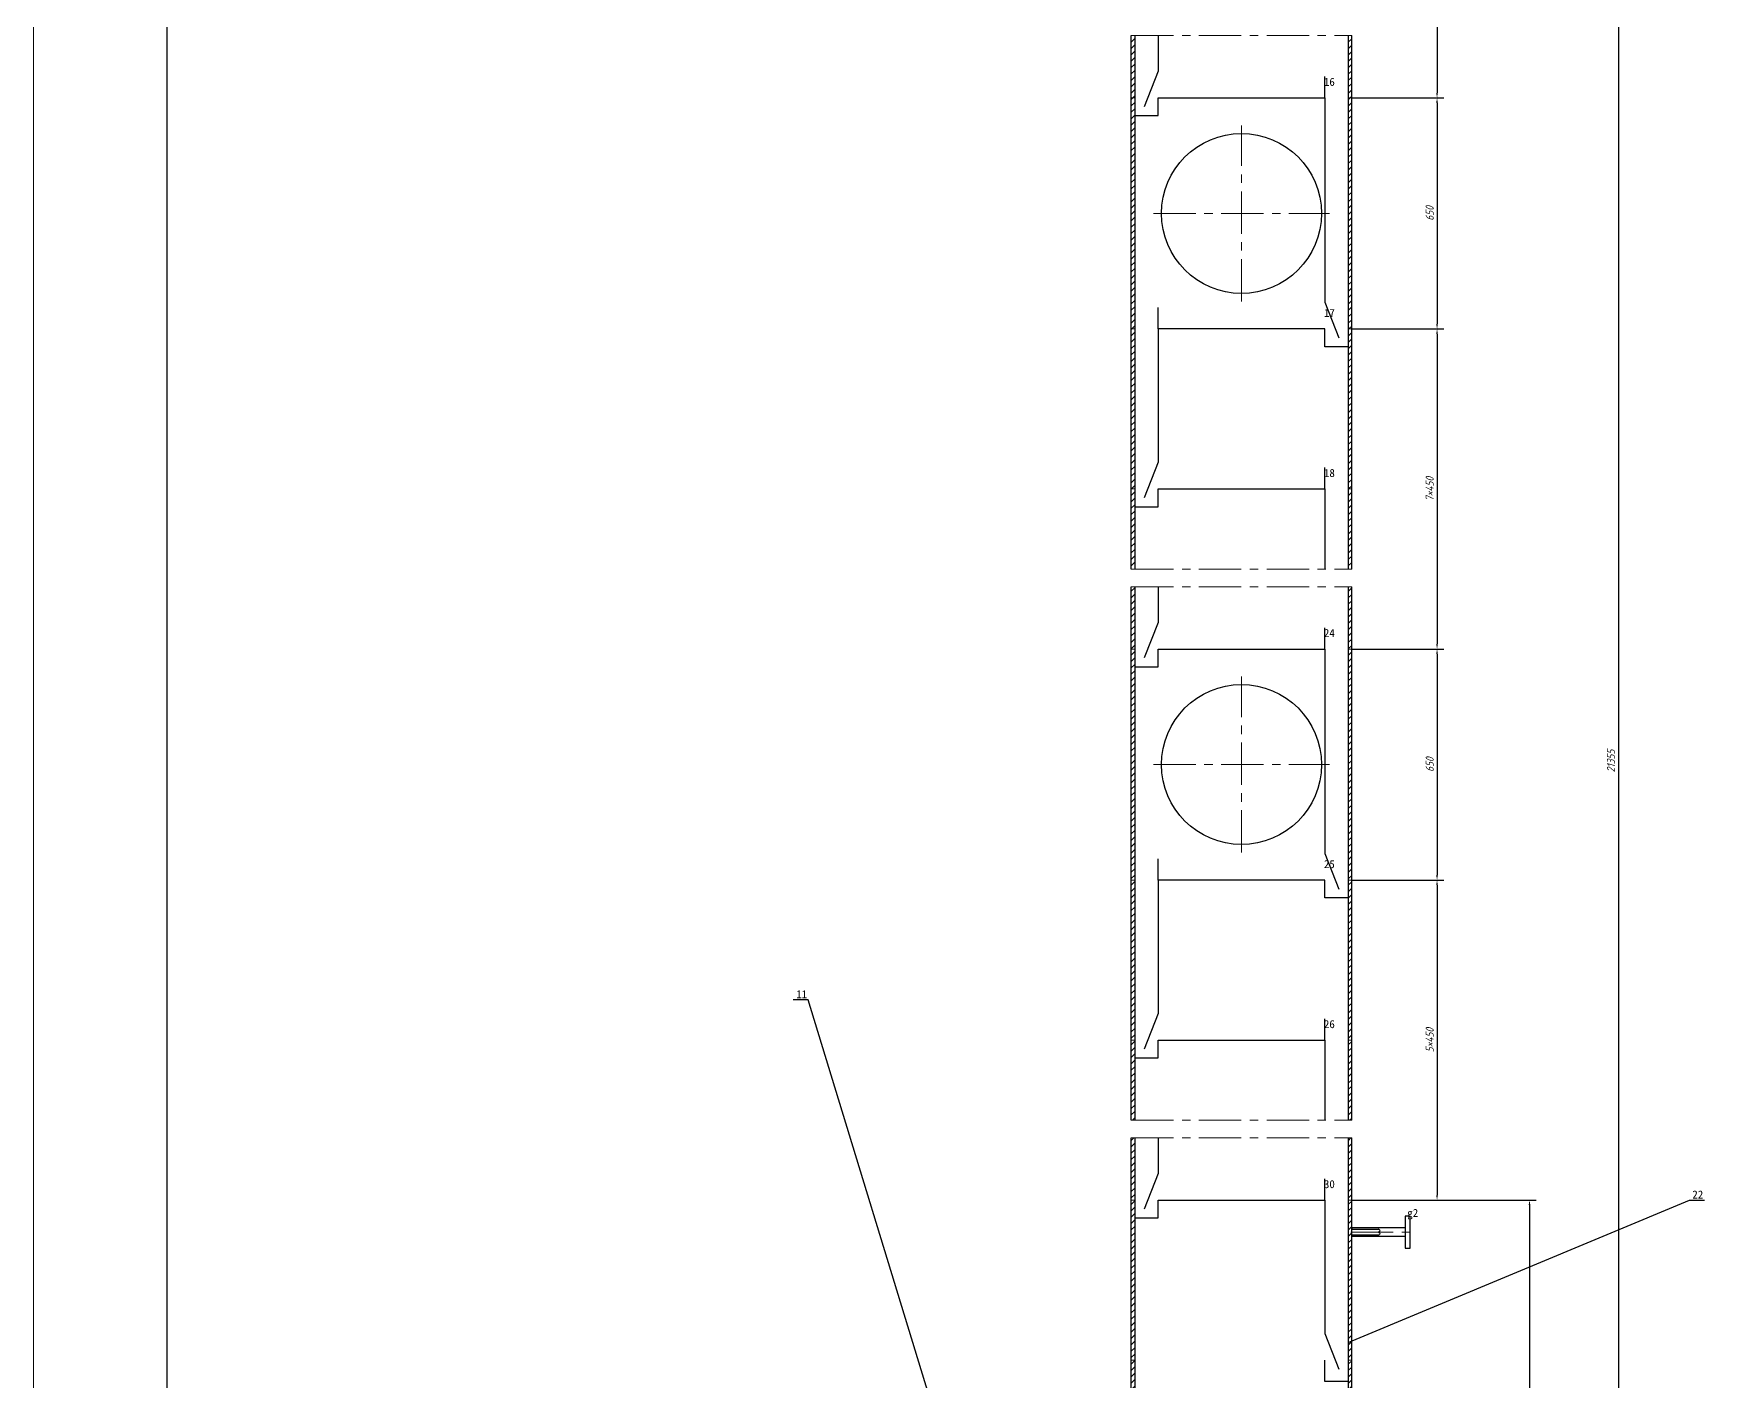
# Model space of a CAD drawing. Header units: millimetres. Extents: x 0 to 841, y 0 to 1189.
# Drawn here: x 0 to 313.3, y 380.9 to 633.7 of the extents above; entities that cross this region are included whole.
import ezdxf
from ezdxf import colors
from ezdxf.entities.mleader import LeaderData, LeaderLine
from ezdxf.enums import TextEntityAlignment as Align
from ezdxf.math import Vec2, Vec3

# ---------------------------------------------------------------- set-up
doc = ezdxf.new("R2010")
doc.units = ezdxf.units.MM
doc.header["$LTSCALE"] = 0.25
doc.linetypes.add('ACAD_ISO02W100', pattern=[15, 12, -3])
doc.linetypes.add('CENTER', pattern=[50.8, 31.75, -6.35, 6.35, -6.35])
for name, color, linetype, lineweight in [('中心线', 6, 'CENTER', 15), ('剖面线', 5, 'Continuous', 15), ('尺寸', 3, 'Continuous', 15), ('文字', 7, 'Continuous', 15), ('粗实线', 7, 'Continuous', 30), ('细实线', 7, 'Continuous', 15), ('虚线', 1, 'ACAD_ISO02W100', 15)]:
    doc.layers.add(name, color=color, linetype=linetype, lineweight=lineweight)
doc.styles.add('gbeitc', font='gbeitc.shx', dxfattribs={"bigfont": 'gbcbig.shx'})
doc.styles.add('Songti', font='')
doc.styles.get("Standard").update_dxf_attribs({"font": ''})
doc.styles.get('Songti').set_extended_font_data('SimSun')
doc.styles.get('Standard').set_extended_font_data('SimSun')
doc.dimstyles.new('gbeitc', dxfattribs={"dimtxt": 1.5, "dimasz": 0.9375, "dimexe": 1.25, "dimexo": 0.625, "dimtad": 1, "dimdec": 0, "dimlfac": 15, "dimdsep": 46, "dimtxsty": 'gbeitc', "dimcen": 2.5, "dimadec": 0, "dimazin": 0, "dimtfac": 1, "dimtdec": 3, "dimtmove": 0, "dimatfit": 3, "dimfxl": 1, "dimarcsym": 0})

# ---------------------------------------------------------------- blocks, each defined once
blk = doc.blocks.new('*D394')
at = {"layer": 'Defpoints', "color": 0, "transparency": 16777216}
for p in [(246.5, 704.97), (246.5, 621.63), (263.17, 621.63)]:
    blk.add_point(p, dxfattribs=at)
at = {"layer": '尺寸', "color": 0, "lineweight": -2, "transparency": 16777216}
for p, q in [((247.12, 704.97), (264.42, 704.97)), ((263.17, 704.03), (263.17, 622.57)), ((247.12, 621.63), (264.42, 621.63))]:
    blk.add_line(p, q, dxfattribs=at)
at = {"layer": '尺寸', "color": 0, "transparency": 16777216}
for points in [[(263.01, 704.03), (263.32, 704.03), (263.17, 704.97)], [(263.01, 622.57), (263.32, 622.57), (263.17, 621.63)]]:
    blk.add_solid(points, dxfattribs=at)
at = {"layer": '尺寸', "color": 0, "transparency": 16777216, "insert": (261.79, 663.3), "char_height": 1.5, "attachment_point": 5, "rotation": 90, "style": 'gbeitc'}
blk.add_mtext('6×450+800', dxfattribs=at)
blk = doc.blocks.new('*D395')
at = {"layer": 'Defpoints', "color": 0, "transparency": 16777216}
for p in [(246.5, 621.63), (246.5, 578.3), (263.17, 578.3)]:
    blk.add_point(p, dxfattribs=at)
at = {"layer": '尺寸', "color": 0, "lineweight": -2, "transparency": 16777216}
for p, q in [((247.12, 621.63), (264.42, 621.63)), ((263.17, 620.7), (263.17, 579.24)), ((247.12, 578.3), (264.42, 578.3))]:
    blk.add_line(p, q, dxfattribs=at)
at = {"layer": '尺寸', "color": 0, "transparency": 16777216}
for points in [[(263.01, 620.7), (263.32, 620.7), (263.17, 621.63)], [(263.01, 579.24), (263.32, 579.24), (263.17, 578.3)]]:
    blk.add_solid(points, dxfattribs=at)
at = {"layer": '尺寸', "color": 0, "transparency": 16777216, "insert": (261.79, 599.97), "char_height": 1.5, "attachment_point": 5, "rotation": 90, "style": 'gbeitc'}
blk.add_mtext('650', dxfattribs=at)
blk = doc.blocks.new('*D396')
at = {"layer": 'Defpoints', "color": 0, "transparency": 16777216}
for p in [(246.5, 578.3), (246.5, 518.3), (263.17, 518.3)]:
    blk.add_point(p, dxfattribs=at)
at = {"layer": '尺寸', "color": 0, "lineweight": -2, "transparency": 16777216}
for p, q in [((247.12, 578.3), (264.42, 578.3)), ((263.17, 577.36), (263.17, 519.24)), ((247.12, 518.3), (264.42, 518.3))]:
    blk.add_line(p, q, dxfattribs=at)
at = {"layer": '尺寸', "color": 0, "transparency": 16777216}
for points in [[(263.01, 577.36), (263.32, 577.36), (263.17, 578.3)], [(263.01, 519.24), (263.32, 519.24), (263.17, 518.3)]]:
    blk.add_solid(points, dxfattribs=at)
at = {"layer": '尺寸', "color": 0, "transparency": 16777216, "insert": (261.79, 548.3), "char_height": 1.5, "attachment_point": 5, "rotation": 90, "style": 'gbeitc'}
blk.add_mtext('7×450', dxfattribs=at)
blk = doc.blocks.new('*D397')
at = {"layer": 'Defpoints', "color": 0, "transparency": 16777216}
for p in [(246.5, 518.3), (246.5, 474.97), (263.17, 474.97)]:
    blk.add_point(p, dxfattribs=at)
at = {"layer": '尺寸', "color": 0, "lineweight": -2, "transparency": 16777216}
for p, q in [((247.12, 518.3), (264.42, 518.3)), ((263.17, 517.36), (263.17, 475.9)), ((247.12, 474.97), (264.42, 474.97))]:
    blk.add_line(p, q, dxfattribs=at)
at = {"layer": '尺寸', "color": 0, "transparency": 16777216}
for points in [[(263.01, 517.36), (263.32, 517.36), (263.17, 518.3)], [(263.01, 475.9), (263.32, 475.9), (263.17, 474.97)]]:
    blk.add_solid(points, dxfattribs=at)
at = {"layer": '尺寸', "color": 0, "transparency": 16777216, "insert": (261.79, 496.63), "char_height": 1.5, "attachment_point": 5, "rotation": 90, "style": 'gbeitc'}
blk.add_mtext('650', dxfattribs=at)
blk = doc.blocks.new('*D398')
at = {"layer": 'Defpoints', "color": 0, "transparency": 16777216}
for p in [(246.5, 474.97), (246.5, 414.97), (263.17, 414.97)]:
    blk.add_point(p, dxfattribs=at)
at = {"layer": '尺寸', "color": 0, "lineweight": -2, "transparency": 16777216}
for p, q in [((247.12, 474.97), (264.42, 474.97)), ((263.17, 474.03), (263.17, 415.9)), ((247.12, 414.97), (264.42, 414.97))]:
    blk.add_line(p, q, dxfattribs=at)
at = {"layer": '尺寸', "color": 0, "transparency": 16777216}
for points in [[(263.01, 474.03), (263.32, 474.03), (263.17, 474.97)], [(263.01, 415.9), (263.32, 415.9), (263.17, 414.97)]]:
    blk.add_solid(points, dxfattribs=at)
at = {"layer": '尺寸', "color": 0, "transparency": 16777216, "insert": (261.79, 444.97), "char_height": 1.5, "attachment_point": 5, "rotation": 90, "style": 'gbeitc'}
blk.add_mtext('5×450', dxfattribs=at)
blk = doc.blocks.new('*D405')
at = {"layer": 'Defpoints', "color": 0, "transparency": 16777216}
for p in [(247.17, 414.97), (247.17, 256.3), (280.5, 256.3)]:
    blk.add_point(p, dxfattribs=at)
at = {"layer": '尺寸', "color": 0, "lineweight": -2, "transparency": 16777216}
for p, q in [((247.79, 414.97), (281.75, 414.97)), ((280.5, 414.03), (280.5, 257.24)), ((247.79, 256.3), (281.75, 256.3))]:
    blk.add_line(p, q, dxfattribs=at)
at = {"layer": '尺寸', "color": 0, "transparency": 16777216}
for points in [[(280.34, 414.03), (280.66, 414.03), (280.5, 414.97)], [(280.34, 257.24), (280.66, 257.24), (280.5, 256.3)]]:
    blk.add_solid(points, dxfattribs=at)
at = {"layer": '尺寸', "color": 0, "transparency": 16777216, "insert": (279.12, 335.63), "char_height": 1.5, "attachment_point": 5, "rotation": 90, "style": 'gbeitc'}
blk.add_mtext('2380', dxfattribs=at)
blk = doc.blocks.new('*D410')
at = {"layer": 'Defpoints', "color": 0, "transparency": 16777216}
for p in [(226.5, 939.97), (226.5, 54.63), (297.17, 54.63)]:
    blk.add_point(p, dxfattribs=at)
at = {"layer": '尺寸', "color": 0, "lineweight": -2, "transparency": 16777216}
for p, q in [((227.12, 939.97), (298.42, 939.97)), ((297.17, 939.03), (297.17, 55.57)), ((227.12, 54.63), (298.42, 54.63))]:
    blk.add_line(p, q, dxfattribs=at)
at = {"layer": '尺寸', "color": 0, "transparency": 16777216}
for points in [[(297.01, 939.03), (297.32, 939.03), (297.17, 939.97)], [(297.01, 55.57), (297.32, 55.57), (297.17, 54.63)]]:
    blk.add_solid(points, dxfattribs=at)
at = {"layer": '尺寸', "color": 0, "transparency": 16777216, "insert": (295.79, 497.3), "char_height": 1.5, "attachment_point": 5, "rotation": 90, "style": 'gbeitc'}
blk.add_mtext('21355', dxfattribs=at)
blk = doc.blocks.new('_None')

msp = doc.modelspace()

# ---------------------------------------------------------------- hatches: boundary and pattern name
at = {"layer": '剖面线'}
h = msp.add_hatch(dxfattribs=at)
h.set_pattern_fill('ANSI31', color=256, scale=0.266667, style=0)
h.paths.add_polyline_path([(206.5, 633.3), (206.5, 621.633), (205.833, 621.633), (205.833, 633.3)], flags=16)
h = msp.add_hatch(dxfattribs=at)
h.set_pattern_fill('ANSI31', color=256, scale=0.2666667, style=0)
h.paths.add_polyline_path([(246.5, 633.3), (246.5, 621.633), (247.167, 621.633), (247.167, 633.3)], flags=16)
h = msp.add_hatch(dxfattribs=at)
h.set_pattern_fill('ANSI31', color=256, scale=0.266667, style=0)
h.paths.add_polyline_path([(206.5, 621.633), (206.5, 578.3), (205.833, 578.3), (205.833, 621.633)], flags=16)
h = msp.add_hatch(dxfattribs=at)
h.set_pattern_fill('ANSI31', color=256, scale=0.266667, style=0)
h.paths.add_polyline_path([(246.5, 621.633), (246.5, 578.3), (247.167, 578.3), (247.167, 621.633)], flags=16)
h = msp.add_hatch(dxfattribs=at)
h.set_pattern_fill('ANSI31', color=256, scale=0.266667, style=0)
h.paths.add_polyline_path([(206.5, 578.3), (206.5, 548.3), (205.833, 548.3), (205.833, 578.3)], flags=16)
h = msp.add_hatch(dxfattribs=at)
h.set_pattern_fill('ANSI31', color=256, scale=0.266667, style=0)
h.paths.add_polyline_path([(246.5, 578.3), (246.5, 548.3), (247.167, 548.3), (247.167, 578.3)], flags=16)
h = msp.add_hatch(dxfattribs=at)
h.set_pattern_fill('ANSI31', color=256, scale=0.266667, style=0)
h.paths.add_polyline_path([(206.5, 548.3), (206.5, 533.3), (205.833, 533.3), (205.833, 548.3)], flags=16)
h = msp.add_hatch(dxfattribs=at)
h.set_pattern_fill('ANSI31', color=256, scale=0.266667, style=0)
h.paths.add_polyline_path([(246.5, 548.3), (246.5, 533.3), (247.167, 533.3), (247.167, 548.3)], flags=16)
h = msp.add_hatch(dxfattribs=at)
h.set_pattern_fill('ANSI31', color=256, scale=0.266667, style=0)
h.paths.add_polyline_path([(206.5, 529.967), (206.5, 518.3), (205.833, 518.3), (205.833, 529.967)], flags=16)
h = msp.add_hatch(dxfattribs=at)
h.set_pattern_fill('ANSI31', color=256, scale=0.266667, style=0)
h.paths.add_polyline_path([(246.5, 529.967), (246.5, 518.3), (247.167, 518.3), (247.167, 529.967)], flags=16)
h = msp.add_hatch(dxfattribs=at)
h.set_pattern_fill('ANSI31', color=256, scale=0.266667, style=0)
h.paths.add_polyline_path([(206.5, 518.3), (206.5, 474.967), (205.833, 474.967), (205.833, 518.3)], flags=16)
h = msp.add_hatch(dxfattribs=at)
h.set_pattern_fill('ANSI31', color=256, scale=0.266667, style=0)
h.paths.add_polyline_path([(246.5, 518.3), (246.5, 474.967), (247.167, 474.967), (247.167, 518.3)], flags=16)
h = msp.add_hatch(dxfattribs=at)
h.set_pattern_fill('ANSI31', color=256, scale=0.266667, style=0)
h.paths.add_polyline_path([(206.5, 474.967), (206.5, 444.967), (205.833, 444.967), (205.833, 474.967)], flags=16)
h = msp.add_hatch(dxfattribs=at)
h.set_pattern_fill('ANSI31', color=256, scale=0.266667, style=0)
h.paths.add_polyline_path([(246.5, 474.967), (246.5, 444.967), (247.167, 444.967), (247.167, 474.967)], flags=16)
h = msp.add_hatch(dxfattribs=at)
h.set_pattern_fill('ANSI31', color=256, scale=0.266667, style=0)
h.paths.add_polyline_path([(206.5, 444.967), (206.5, 429.967), (205.833, 429.967), (205.833, 444.967)], flags=16)
h = msp.add_hatch(dxfattribs=at)
h.set_pattern_fill('ANSI31', color=256, scale=0.266667, style=0)
h.paths.add_polyline_path([(246.5, 444.967), (246.5, 429.967), (247.167, 429.967), (247.167, 444.967)], flags=16)
h = msp.add_hatch(dxfattribs=at)
h.set_pattern_fill('ANSI31', color=256, scale=0.266667, style=0)
h.paths.add_polyline_path([(206.5, 426.633), (206.5, 414.967), (205.833, 414.967), (205.833, 426.633)], flags=16)
h = msp.add_hatch(dxfattribs=at)
h.set_pattern_fill('ANSI31', color=256, scale=0.266667, style=0)
h.paths.add_polyline_path([(246.5, 426.633), (246.5, 414.967), (247.167, 414.967), (247.167, 426.633)], flags=16)
h = msp.add_hatch(dxfattribs=at)
h.set_pattern_fill('ANSI31', color=256, scale=0.266667, style=0)
h.paths.add_polyline_path([(206.5, 414.967), (206.5, 384.967), (205.833, 384.967), (205.833, 414.967)], flags=16)
h = msp.add_hatch(dxfattribs=at)
h.set_pattern_fill('ANSI31', color=256, scale=0.266667, style=0)
h.paths.add_polyline_path([(206.5, 414.967), (206.5, 256.3), (205.833, 256.3), (205.833, 414.967)], flags=16)
h = msp.add_hatch(dxfattribs=at)
h.set_pattern_fill('ANSI31', color=256, scale=0.266667, style=0)
h.paths.add_polyline_path([(246.5, 414.967), (246.5, 384.967), (247.167, 384.967), (247.167, 414.967)], flags=16)
h = msp.add_hatch(dxfattribs=at)
h.set_pattern_fill('ANSI31', color=256, scale=0.266667, style=0)
h.paths.add_polyline_path([(246.5, 414.967), (246.5, 374.267), (247.167, 374.267), (247.167, 414.967)], flags=16)

# ---------------------------------------------------------------- linework, layer by layer
at = {"layer": '中心线'}
for p, q in [((205.833, 633.3), (247.167, 633.3)), ((226.5, 583.467), (226.5, 616.467)), ((210, 599.967), (243, 599.967)), ((205.833, 533.3), (247.167, 533.3)), ((205.833, 529.967), (247.167, 529.967)), ((226.5, 480.133), (226.5, 513.133)), ((210, 496.633), (243, 496.633)), ((205.833, 429.967), (247.167, 429.967)), ((205.833, 426.633), (247.167, 426.633)), ((247.033, 408.967), (258.233, 408.967))]:
    msp.add_line(p, q, dxfattribs=at)
at = {"layer": '粗实线'}
for p, q in [((25, 1179), (25, 10)), ((205.833, 621.633), (205.833, 633.3)), ((206.5, 633.3), (206.5, 621.633)), ((210.9, 633.3), (210.9, 626.633)), ((246.5, 633.3), (246.5, 621.633)), ((247.167, 621.633), (247.167, 633.3)), ((210.9, 626.633), (208.233, 619.967)), ((242.1, 621.633), (242.1, 625.633)), ((205.833, 578.3), (205.833, 621.633)), ((206.5, 621.633), (206.5, 578.3)), ((210.9, 618.3), (210.9, 621.633)), ((210.9, 621.633), (242.1, 621.633)), ((242.1, 621.633), (242.1, 583.3)), ((246.5, 621.633), (246.5, 578.3)), ((247.167, 578.3), (247.167, 621.633)), ((206.5, 618.3), (210.9, 618.3)), ((242.1, 583.3), (244.767, 576.633)), ((210.9, 578.3), (210.9, 582.3)), ((205.833, 548.3), (205.833, 578.3)), ((206.5, 578.3), (206.5, 548.3)), ((242.1, 578.3), (210.9, 578.3)), ((210.9, 578.3), (210.9, 553.3)), ((242.1, 574.967), (242.1, 578.3)), ((246.5, 578.3), (246.5, 548.3)), ((247.167, 548.3), (247.167, 578.3)), ((246.5, 574.967), (242.1, 574.967)), ((210.9, 553.3), (208.233, 546.633)), ((242.1, 548.3), (242.1, 552.3)), ((205.833, 533.3), (205.833, 548.3)), ((206.5, 548.3), (206.5, 533.3)), ((210.9, 544.967), (210.9, 548.3)), ((210.9, 548.3), (242.1, 548.3)), ((242.1, 548.3), (242.1, 533.3)), ((246.5, 548.3), (246.5, 533.3)), ((247.167, 533.3), (247.167, 548.3)), ((206.5, 544.967), (210.9, 544.967)), ((205.833, 518.3), (205.833, 529.967)), ((206.5, 529.967), (206.5, 518.3)), ((210.9, 529.967), (210.9, 523.3)), ((246.5, 529.967), (246.5, 518.3)), ((247.167, 518.3), (247.167, 529.967)), ((210.9, 523.3), (208.233, 516.633)), ((242.1, 518.3), (242.1, 522.3)), ((205.833, 474.967), (205.833, 518.3)), ((206.5, 518.3), (206.5, 474.967)), ((210.9, 514.967), (210.9, 518.3)), ((210.9, 518.3), (242.1, 518.3)), ((242.1, 518.3), (242.1, 479.967)), ((246.5, 518.3), (246.5, 474.967)), ((247.167, 474.967), (247.167, 518.3)), ((206.5, 514.967), (210.9, 514.967)), ((242.1, 479.967), (244.767, 473.3)), ((210.9, 474.967), (210.9, 478.967)), ((205.833, 444.967), (205.833, 474.967)), ((206.5, 474.967), (206.5, 444.967)), ((242.1, 474.967), (210.9, 474.967)), ((210.9, 474.967), (210.9, 449.967)), ((242.1, 471.633), (242.1, 474.967)), ((246.5, 474.967), (246.5, 444.967)), ((247.167, 444.967), (247.167, 474.967)), ((246.5, 471.633), (242.1, 471.633)), ((210.9, 449.967), (208.233, 443.3)), ((242.1, 444.967), (242.1, 448.967)), ((205.833, 429.967), (205.833, 444.967)), ((206.5, 444.967), (206.5, 429.967)), ((210.9, 441.633), (210.9, 444.967)), ((210.9, 444.967), (242.1, 444.967)), ((242.1, 444.967), (242.1, 429.967)), ((246.5, 444.967), (246.5, 429.967)), ((247.167, 429.967), (247.167, 444.967)), ((206.5, 441.633), (210.9, 441.633)), ((205.833, 414.967), (205.833, 426.633)), ((206.5, 426.633), (206.5, 414.967)), ((210.9, 426.633), (210.9, 419.967)), ((246.5, 426.633), (246.5, 414.967)), ((247.167, 414.967), (247.167, 426.633)), ((210.9, 419.967), (208.233, 413.3)), ((242.1, 414.967), (242.1, 418.967)), ((205.833, 384.967), (205.833, 414.967)), ((205.833, 256.3), (205.833, 414.967)), ((206.5, 414.967), (206.5, 384.967)), ((206.5, 414.967), (206.5, 256.3)), ((210.9, 411.633), (210.9, 414.967)), ((210.9, 414.967), (242.1, 414.967)), ((242.1, 414.967), (242.1, 389.967)), ((246.5, 414.967), (246.5, 384.967)), ((246.5, 414.967), (246.5, 374.267)), ((247.167, 384.967), (247.167, 414.967)), ((247.167, 374.267), (247.167, 414.967)), ((206.5, 411.633), (210.9, 411.633)), ((258.1, 411.967), (257.167, 411.967)), ((257.167, 411.967), (257.167, 405.967)), ((258.1, 405.967), (258.1, 411.967)), ((252.167, 409.8), (247.167, 409.8)), ((247.167, 409.8), (247.167, 409.5)), ((247.167, 409.5), (252.233, 409.5)), ((247.167, 408.133), (247.167, 408.433)), ((247.167, 408.433), (252.233, 408.433)), ((252.167, 408.133), (247.167, 408.133)), ((257.167, 409.8), (252.167, 409.8)), ((257.167, 408.133), (252.167, 408.133)), ((257.167, 405.967), (258.1, 405.967)), ((242.1, 389.967), (244.767, 383.3)), ((242.1, 380.967), (242.1, 384.967)), ((246.5, 380.967), (242.1, 380.967))]:
    msp.add_line(p, q, dxfattribs=at)
for centre in [(226.5, 599.967), (226.5, 496.633)]:
    msp.add_circle(centre, 15, dxfattribs=at)
at = {"layer": '细实线'}
for p, q in [((0, 1189), (0, 0)), ((252.233, 409.5), (252.167, 409.8)), ((252.233, 408.433), (252.167, 408.133))]:
    msp.add_line(p, q, dxfattribs=at)
msp.add_open_spline([(252.233, 409.5), (252.386, 409.409), (252.712, 409.214), (251.877, 408.967), (252.712, 408.719), (252.386, 408.525), (252.233, 408.433)], degree=3, knots=[0, 0, 0, 0, 5.6568542, 12.0599785, 18.4631027, 24.119957, 24.119957, 24.119957, 24.119957], dxfattribs=at)
at = {"layer": '虚线'}
for p, q in [((205.833, 633.3), (206.5, 633.3)), ((247.167, 633.3), (246.5, 633.3)), ((206.5, 621.633), (205.833, 621.633)), ((205.833, 621.633), (206.5, 621.633)), ((246.5, 621.633), (247.167, 621.633)), ((247.167, 621.633), (246.5, 621.633)), ((206.5, 578.3), (205.833, 578.3)), ((205.833, 578.3), (206.5, 578.3)), ((246.5, 578.3), (247.167, 578.3)), ((247.167, 578.3), (246.5, 578.3)), ((206.5, 548.3), (205.833, 548.3)), ((205.833, 548.3), (206.5, 548.3)), ((246.5, 548.3), (247.167, 548.3)), ((247.167, 548.3), (246.5, 548.3)), ((206.5, 533.3), (205.833, 533.3)), ((246.5, 533.3), (247.167, 533.3)), ((205.833, 529.967), (206.5, 529.967)), ((247.167, 529.967), (246.5, 529.967)), ((206.5, 518.3), (205.833, 518.3)), ((205.833, 518.3), (206.5, 518.3)), ((246.5, 518.3), (247.167, 518.3)), ((247.167, 518.3), (246.5, 518.3)), ((206.5, 474.967), (205.833, 474.967)), ((205.833, 474.967), (206.5, 474.967)), ((246.5, 474.967), (247.167, 474.967)), ((247.167, 474.967), (246.5, 474.967)), ((206.5, 444.967), (205.833, 444.967)), ((205.833, 444.967), (206.5, 444.967)), ((246.5, 444.967), (247.167, 444.967)), ((247.167, 444.967), (246.5, 444.967)), ((206.5, 429.967), (205.833, 429.967)), ((246.5, 429.967), (247.167, 429.967)), ((205.833, 426.633), (206.5, 426.633)), ((247.167, 426.633), (246.5, 426.633)), ((206.5, 414.967), (205.833, 414.967)), ((205.833, 414.967), (206.5, 414.967)), ((205.833, 414.967), (206.5, 414.967)), ((246.5, 414.967), (247.167, 414.967)), ((247.167, 414.967), (246.5, 414.967)), ((247.167, 414.967), (246.5, 414.967)), ((206.5, 384.967), (205.833, 384.967)), ((246.5, 384.967), (247.167, 384.967))]:
    msp.add_line(p, q, dxfattribs=at)

# ---------------------------------------------------------------- texts
at = {"layer": '文字', "style": 'Songti'}
for s, p in [('16', (242.98, 624.633)), ('17', (242.98, 581.3)), ('18', (242.98, 551.3)), ('24', (242.98, 521.3)), ('25', (242.98, 477.967)), ('26', (242.98, 447.967)), ('30', (242.98, 417.967)), ('g2', (258.613, 412.567))]:
    msp.add_text(s, height=1.5, dxfattribs=at).set_placement(p, align=Align.MIDDLE_CENTER)

# ---------------------------------------------------------------- dimensions: what is measured, and where the dimension line sits
at = {"layer": '尺寸'}
for base, p1, p2, text, picture, middle in [((297.167, 54.633), (226.5, 939.967), (226.5, 54.633), '21355', '*D410', (295.792, 497.3)), ((263.167, 621.633), (246.5, 704.967), (246.5, 621.633), '6×450+800', '*D394', (261.792, 663.3)), ((263.167, 578.3), (246.5, 621.633), (246.5, 578.3), '650', '*D395', (261.792, 599.967)), ((263.167, 518.3), (246.5, 578.3), (246.5, 518.3), '7×450', '*D396', (261.792, 548.3)), ((263.167, 474.967), (246.5, 518.3), (246.5, 474.967), '650', '*D397', (261.792, 496.633)), ((263.167, 414.967), (246.5, 474.967), (246.5, 414.967), '5×450', '*D398', (261.792, 444.967)), ((280.5, 256.3), (247.167, 414.967), (247.167, 256.3), '2380', '*D405', (279.125, 335.633))]:
    dim = msp.add_linear_dim(base=base, p1=p1, p2=p2, angle=90, text=text, dimstyle='gbeitc', override={"dimtxt": 1.5, "dimpost": '<>'}, dxfattribs=at)
    dim.commit()
    dim.dimension.update_dxf_attribs({"geometry": picture, "text_midpoint": middle})

# ---------------------------------------------------------------- leaders
at = {"layer": '文字'}
ml = msp.add_multileader_mtext('Standard', dxfattribs=at)
ml.set_content('11', color=256)
ml.set_leader_properties()
ml.set_arrow_properties(name='NONE')
ml.build(insert=Vec2(0, 0))
ml.multileader.update_dxf_attribs({"text_left_attachment_type": 5, "text_right_attachment_type": 5, "dogleg_length": 6, "arrow_head_size": 0.267})
ctx = ml.context
ctx.base_point, ctx.char_height, ctx.arrow_head_size, ctx.landing_gap_size = Vec3(142.9, 452.522), 1.5, 0.267, 0.133
ctx.left_attachment, ctx.right_attachment = 5, 5
notes = []
notes.append((ctx, [(1, (1, 1, 0), (145.251, 452.522), (-1, 0), 0.4, [(0, [(206.167, 253.3)], 0, [])])]))
ctx.mtext.insert, ctx.mtext.flow_direction = Vec3(143.033, 454.322), 5
ml = msp.add_multileader_mtext('Standard', dxfattribs=at)
ml.set_content('22', color=256)
ml.set_leader_properties()
ml.set_arrow_properties(name='NONE')
ml.build(insert=Vec2(0, 0))
ml.multileader.update_dxf_attribs({"text_left_attachment_type": 5, "text_right_attachment_type": 5, "dogleg_length": 6, "arrow_head_size": 0.267})
ctx = ml.context
ctx.base_point, ctx.char_height, ctx.arrow_head_size, ctx.landing_gap_size = Vec3(310.9, 414.967), 1.5, 0.267, 0.133
ctx.left_attachment, ctx.right_attachment = 5, 5
notes.append((ctx, [(0, (1, 1, 0), (310.5, 414.967), (1, 0), 0.4, [(0, [(246.5, 388.3)], 0, [])])]))
ctx.mtext.insert, ctx.mtext.flow_direction = Vec3(311.033, 416.767), 5
for ctx, leaders in notes:
    for number, flags, end, landing, length, lines in leaders:
        leader = LeaderData()
        leader.index, (leader.has_last_leader_line, leader.has_dogleg_vector, leader.attachment_direction) = number, flags
        leader.last_leader_point, leader.dogleg_vector, leader.dogleg_length = Vec3(end), Vec3(landing), length
        for number, points, colour, breaks in lines:
            line = LeaderLine()
            line.index, line.vertices, line.color, line.breaks = number, Vec3.list(points), colors.encode_raw_color(colour), breaks
            leader.lines.append(line)
        ctx.leaders.append(leader)

doc.saveas('drawing.dxf')
